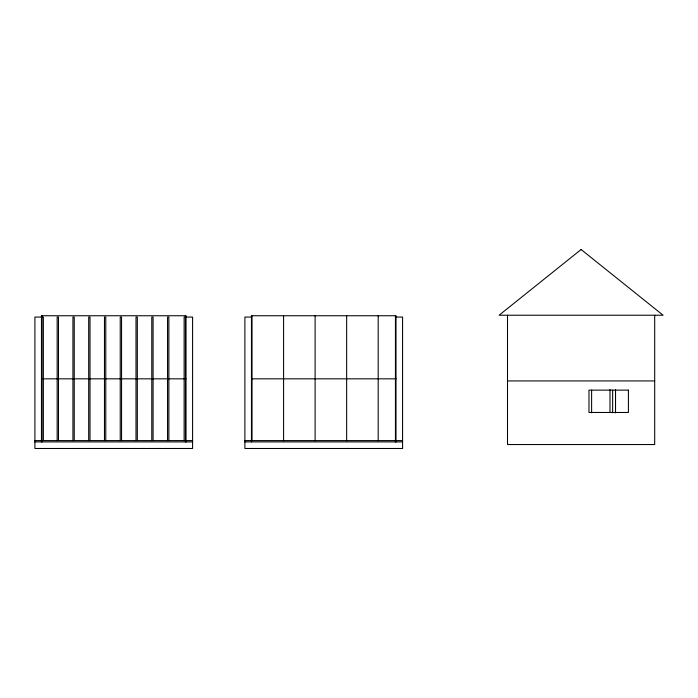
<?xml version="1.0" encoding="UTF-8"?>
<svg xmlns="http://www.w3.org/2000/svg" width="698" height="698" viewBox="0 0 698 698"><rect width="100%" height="100%" fill="white"/><g stroke="black" fill="none" stroke-linecap="round" stroke-linejoin="round"><path stroke-width="1.05" d="M41.47 317.067L34.9 317.067L34.9 448.482L192.596 448.482L192.596 317.067L186.026 317.067M42.046 317.067L43.363 317.067L43.363 440.595M185.45 317.067L184.132 317.067L184.132 440.595M251.463 317.067L244.893 317.067L244.893 448.482L402.58 448.482L402.58 317.067L396.01 317.067M41.47 378.831L42.046 378.831M43.136 378.831L72.496 378.831M73.587 378.831L105.128 378.831M106.218 378.831L184.368 378.831M185.45 378.831L186.026 378.831M251.463 378.831L396.01 378.831M507.507 380.934L654.689 380.934M34.9 440.595L192.596 440.595M244.893 440.595L402.58 440.595M34.9 441.913L192.596 441.913M244.893 441.913L402.58 441.913M654.689 315.226L654.689 444.539L507.507 444.539L507.507 315.226M615.531 389.467L615.531 412.919M612.635 390.13L612.635 412.788M609.991 389.597L609.991 412.352M591.616 390.13L591.616 412.788M396.01 441.913L396.01 315.749L251.463 315.749L251.463 441.913M395.434 315.749L395.434 441.913M378.194 315.749L378.194 440.822M346.653 315.749L346.653 440.822M315.112 315.749L315.112 440.822M283.58 315.749L283.58 440.822M252.039 315.749L252.039 440.822M186.026 441.913L186.026 315.749L41.47 315.749L41.47 441.913M185.45 315.749L185.45 441.913M168.864 440.595L168.864 317.067L167.546 317.067L167.546 440.595M153.089 440.595L153.089 317.067L151.78 317.067L151.78 440.595M137.323 440.595L137.323 317.067L136.005 317.067L136.005 440.595M121.557 440.595L121.557 317.067L120.239 317.067L120.239 440.595M105.782 440.595L105.782 317.067L104.473 317.067L104.473 440.595M90.016 440.595L90.016 317.067L88.698 317.067L88.698 440.595M74.241 440.595L74.241 317.067L72.932 317.067L72.932 440.595M58.475 440.595L58.475 317.067L57.157 317.067L57.157 440.595M42.046 315.749L42.046 441.913M581.102 249.518L499.096 315.226L663.1 315.226L581.102 249.518M628.409 390.13L588.981 390.13L588.981 412.474L628.409 412.474L628.409 390.13"/></g></svg>
